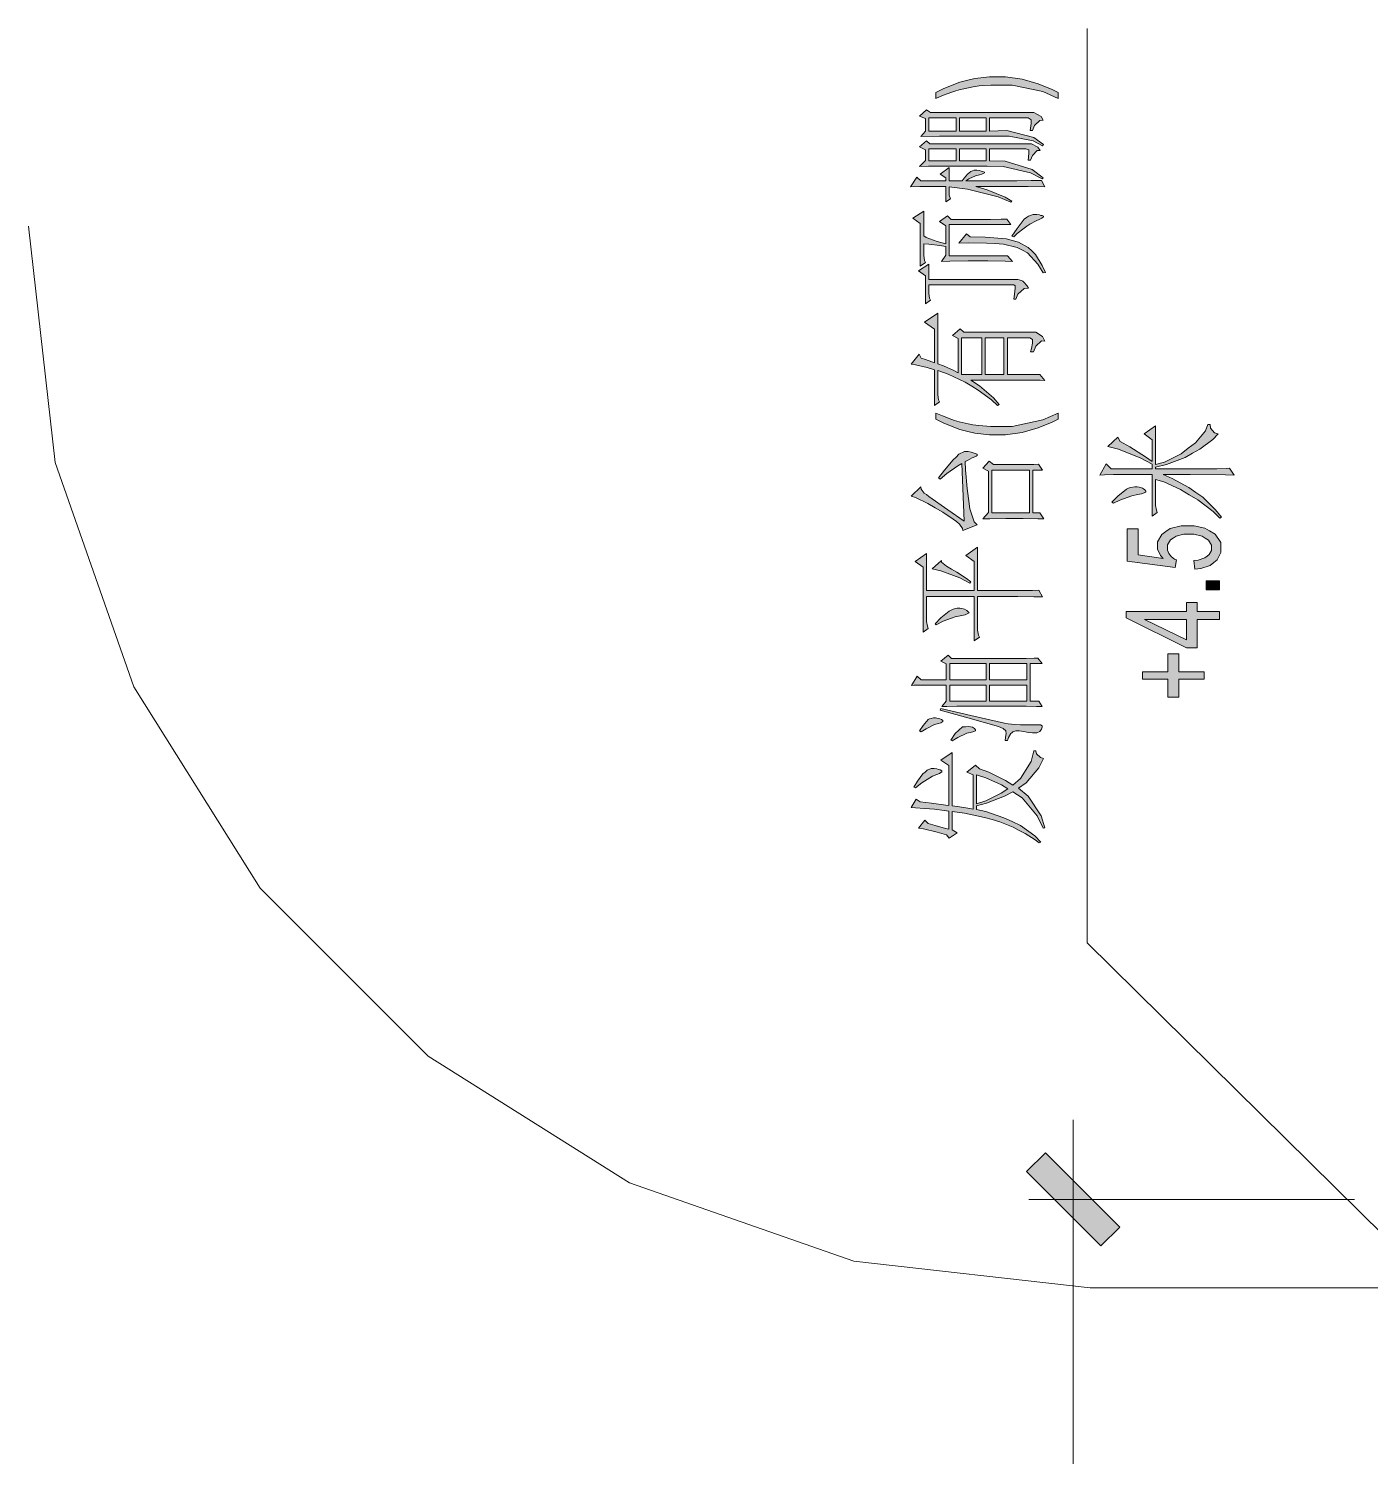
# Model space of a CAD drawing. Header units: millimetres. Extents: x 568 to 57335, y 85 to 28579.
# Drawn here: x 56492.3 to 56568.1, y 28342.6 to 28423.3 of the extents above; entities that cross this region are included whole.
import ezdxf

# ---------------------------------------------------------------- set-up
doc = ezdxf.new("R2010")
doc.units = ezdxf.units.MM

msp = doc.modelspace()

# ---------------------------------------------------------------- hatches: boundary and pattern name
h = msp.add_hatch(color=0)
h.dxf.hatch_style = 2
h.paths.add_polyline_path([(56550.466, 28419.687), (56550.466, 28419.361), (56549.6, 28419.741), (56547.867, 28420.113), (56547.001, 28420.113), (56546.667, 28420.113), (56545.998, 28420.06), (56545.664, 28420.006), (56545.391, 28419.961), (56544.874, 28419.847), (56544.623, 28419.771), (56544.464, 28419.718), (56543.924, 28419.513), (56543.544, 28419.361), (56543.544, 28419.687), (56544, 28419.923), (56544.904, 28420.272), (56545.36, 28420.386), (56545.755, 28420.485), (56546.576, 28420.584), (56547.001, 28420.584), (56547.488, 28420.584), (56548.43, 28420.447), (56548.878, 28420.318), (56549.334, 28420.189), (56550.124, 28419.87)])
h = msp.add_hatch(color=0)
h.paths.add_polyline_path([(56549.585, 28416.686), (56549.053, 28416.952), (56547.7, 28417.226), (56546.88, 28417.226), (56544.145, 28417.226), (56543.765, 28417.226), (56542.701, 28417.203), (56542.959, 28417.514), (56542.959, 28418.213), (56542.633, 28418.35), (56543.02, 28418.707), (56543.248, 28418.555), (56548.779, 28418.555), (56549.083, 28418.555), (56549.501, 28418.335), (56549.615, 28418.122), (56549.425, 28418.115), (56549.121, 28417.818), (56549.007, 28417.537), (56548.878, 28417.537), (56548.908, 28417.682), (56548.939, 28417.94), (56548.939, 28418.046), (56548.939, 28418.153), (56548.764, 28418.259), (56548.589, 28418.259), (56546.591, 28418.259), (56546.591, 28417.514), (56547.571, 28417.537), (56549.098, 28417.157), (56549.645, 28416.747)])
h.paths.add_polyline_path([(56543.149, 28417.514), (56544.692, 28417.514), (56544.692, 28418.259), (56543.149, 28418.259)])
h.paths.add_polyline_path([(56544.889, 28417.514), (56546.401, 28417.514), (56546.401, 28418.259), (56544.889, 28418.259)])
h = msp.add_hatch(color=0)
h.paths.add_polyline_path([(56549.554, 28414.817), (56548.893, 28415.152), (56547.351, 28415.509), (56546.462, 28415.532), (56544.601, 28415.532), (56544.114, 28415.532), (56543.134, 28415.524), (56542.633, 28415.509), (56542.959, 28415.851), (56542.959, 28416.458), (56542.633, 28416.618), (56543.02, 28416.952), (56543.218, 28416.793), (56548.718, 28416.793), (56548.954, 28416.793), (56549.326, 28416.603), (56549.455, 28416.413), (56549.281, 28416.413), (56549.007, 28416.139), (56548.908, 28415.873), (56548.779, 28415.873), (56548.794, 28416.041), (56548.81, 28416.291), (56548.81, 28416.367), (56548.81, 28416.443), (56548.635, 28416.512), (56548.46, 28416.504), (56546.591, 28416.504), (56546.591, 28415.828), (56547.48, 28415.805), (56548.992, 28415.334), (56549.615, 28414.878)])
h.paths.add_polyline_path([(56543.149, 28415.828), (56544.692, 28415.828), (56544.692, 28416.504), (56543.149, 28416.504)])
h.paths.add_polyline_path([(56544.889, 28415.828), (56546.401, 28415.828), (56546.401, 28416.504), (56544.889, 28416.504)])
h = msp.add_hatch(color=0)
h.dxf.hatch_style = 2
h.paths.add_polyline_path([(56547.913, 28414.703), (56548.133, 28414.703), (56548.939, 28414.711), (56549.516, 28414.726), (56549.714, 28414.362), (56548.764, 28414.377), (56546.819, 28414.384), (56545.816, 28414.384), (56546.462, 28414.194), (56547.48, 28413.777), (56547.845, 28413.556), (56547.784, 28413.488), (56547.077, 28413.792), (56545.338, 28414.232), (56544.304, 28414.362), (56544.304, 28413.89), (56544.373, 28413.685), (56544.114, 28413.511), (56544.114, 28414.384), (56543.651, 28414.384), (56542.656, 28414.377), (56542.124, 28414.362), (56542.473, 28414.901), (56542.701, 28414.703), (56544.114, 28414.703), (56544.114, 28414.863), (56543.795, 28415.083), (56544.304, 28415.448), (56544.304, 28414.703), (56545.049, 28414.703), (56545.148, 28414.848), (56545.338, 28415.076), (56545.436, 28415.152), (56545.527, 28415.228), (56545.725, 28415.311), (56545.816, 28415.311), (56545.869, 28415.311), (56546.014, 28415.281), (56546.112, 28415.25), (56546.204, 28415.228), (56546.302, 28415.182), (56546.302, 28415.144), (56546.158, 28415.076), (56546.014, 28415.038), (56545.801, 28414.985), (56545.421, 28414.817), (56545.239, 28414.703)])
h = msp.add_hatch(color=0)
h.dxf.hatch_style = 2
h.paths.add_polyline_path([(56547.883, 28410.152), (56547.465, 28410.168), (56546.492, 28410.175), (56545.938, 28410.175), (56545.383, 28410.175), (56544.342, 28410.168), (56543.864, 28410.152), (56544.122, 28410.494), (56544.122, 28410.988), (56543.78, 28411.041), (56543.157, 28411.125), (56542.868, 28411.14), (56542.868, 28410.624), (56542.868, 28410.479), (56542.914, 28410.206), (56542.959, 28410.084), (56542.671, 28409.887), (56542.671, 28412.295), (56542.253, 28412.584), (56542.868, 28412.994), (56542.868, 28411.596), (56542.997, 28411.505), (56543.62, 28411.277), (56544.122, 28411.14), (56544.122, 28412.158), (56543.765, 28412.401), (56544.213, 28412.72), (56544.411, 28412.515), (56546.371, 28412.515), (56546.644, 28412.515), (56547.237, 28412.531), (56547.564, 28412.538), (56547.784, 28412.227), (56544.312, 28412.227), (56544.312, 28410.472), (56547.594, 28410.472)])
h = msp.add_hatch(color=0)
h.dxf.hatch_style = 2
h.paths.add_polyline_path([(56547.852, 28411.573), (56548.141, 28412.014), (56548.551, 28412.531), (56548.673, 28412.622), (56548.787, 28412.705), (56549.053, 28412.789), (56549.197, 28412.789), (56549.265, 28412.789), (56549.41, 28412.774), (56549.486, 28412.751), (56549.569, 28412.736), (56549.645, 28412.705), (56549.645, 28412.667), (56549.539, 28412.584), (56549.425, 28412.538), (56549.227, 28412.447), (56548.87, 28412.249), (56548.703, 28412.135), (56548.536, 28412.021), (56548.156, 28411.718), (56547.951, 28411.528)])
h = msp.add_hatch(color=0)
h.dxf.hatch_style = 2
h.paths.add_polyline_path([(56545.277, 28411.71), (56545.497, 28411.528), (56546.348, 28411.512), (56547.541, 28411.414), (56547.875, 28411.323), (56548.217, 28411.231), (56548.764, 28410.943), (56548.969, 28410.738), (56549.182, 28410.532), (56549.569, 28409.925), (56549.744, 28409.522), (56549.615, 28409.499), (56549.326, 28409.985), (56548.741, 28410.624), (56548.445, 28410.783), (56548.141, 28410.943), (56547.374, 28411.125), (56546.895, 28411.155), (56546.424, 28411.186), (56545.398, 28411.201), (56544.851, 28411.186)])
h = msp.add_hatch(color=0)
h.dxf.hatch_style = 2
h.paths.add_polyline_path([(56548.08, 28408.018), (56547.951, 28408.018), (56547.997, 28408.299), (56548.042, 28408.641), (56548.042, 28408.701), (56548.042, 28408.762), (56547.951, 28408.823), (56547.852, 28408.823), (56543.157, 28408.823), (56543.157, 28408.489), (56543.157, 28408.337), (56543.203, 28408.071), (56543.256, 28407.949), (56542.967, 28407.744), (56542.967, 28409.34), (56542.58, 28409.613), (56543.157, 28409.993), (56543.157, 28409.119), (56548.042, 28409.119), (56548.194, 28409.119), (56548.399, 28409.074), (56548.468, 28409.028), (56548.528, 28408.982), (56548.688, 28408.793), (56548.787, 28408.641), (56548.544, 28408.625), (56548.194, 28408.306)])
h = msp.add_hatch(color=0)
h.paths.add_polyline_path([(56548.908, 28405.039), (56548.954, 28405.229), (56549.007, 28405.526), (56549.007, 28405.624), (56549.007, 28405.731), (56548.863, 28405.83), (56548.718, 28405.83), (56547.594, 28405.83), (56547.594, 28403.755), (56549.425, 28403.755), (56549.714, 28403.421), (56549.44, 28403.429), (56547.351, 28403.444), (56545.527, 28403.444), (56546.014, 28403.125), (56546.819, 28402.441), (56547.138, 28402.069), (56547.039, 28402), (56546.69, 28402.319), (56545.953, 28402.866), (56545.581, 28403.094), (56545.201, 28403.322), (56544.243, 28403.771), (56543.666, 28403.983), (56543.666, 28402.745), (56543.666, 28402.601), (56543.712, 28402.327), (56543.757, 28402.206), (56543.469, 28402), (56543.469, 28404.029), (56543.066, 28404.15), (56542.412, 28404.31), (56542.154, 28404.34), (56542.602, 28404.903), (56542.732, 28404.682), (56542.959, 28404.599), (56543.324, 28404.47), (56543.469, 28404.409), (56543.469, 28406.323), (56542.921, 28406.711), (56543.666, 28407.227), (56543.666, 28404.363), (56543.985, 28404.242), (56544.563, 28403.983), (56544.821, 28403.847), (56544.821, 28405.784), (56544.502, 28405.966), (56544.92, 28406.346), (56545.14, 28406.149), (56548.939, 28406.149), (56549.197, 28406.149), (56549.585, 28405.898), (56549.714, 28405.647), (56549.516, 28405.662), (56549.197, 28405.358), (56549.068, 28405.039)])
h.paths.add_polyline_path([(56545.011, 28403.755), (56546.143, 28403.755), (56546.143, 28405.83), (56545.011, 28405.83)])
h.paths.add_polyline_path([(56546.333, 28403.755), (56547.396, 28403.755), (56547.396, 28405.83), (56546.333, 28405.83)])
h = msp.add_hatch(color=0)
h.dxf.hatch_style = 2
h.paths.add_polyline_path([(56550.466, 28401.241), (56550.124, 28401.058), (56549.334, 28400.739), (56548.878, 28400.61), (56548.43, 28400.481), (56547.488, 28400.352), (56547.001, 28400.352), (56546.576, 28400.352), (56545.755, 28400.45), (56545.36, 28400.542), (56544.904, 28400.656), (56544, 28401.005), (56543.544, 28401.241), (56543.544, 28401.567), (56543.924, 28401.415), (56544.456, 28401.218), (56544.616, 28401.165), (56544.866, 28401.089), (56545.383, 28400.967), (56545.649, 28400.922), (56545.991, 28400.868), (56546.667, 28400.815), (56547.001, 28400.815), (56547.867, 28400.815), (56549.6, 28401.195), (56550.466, 28401.567)])
h = msp.add_hatch(color=0)
h.dxf.hatch_style = 2
h.paths.add_polyline_path([(56555.776, 28398.103), (56553.847, 28398.103), (56553.588, 28398.103), (56553.079, 28398.088), (56552.821, 28398.08), (56553.171, 28398.711), (56553.459, 28398.437), (56555.776, 28398.437), (56555.776, 28398.688), (56555.131, 28399.037), (56553.877, 28399.546), (56553.269, 28399.698), (56553.847, 28400.223), (56553.976, 28399.972), (56554.508, 28399.668), (56555.404, 28399.106), (56555.776, 28398.847), (56555.776, 28400.063), (56555.328, 28400.397), (56555.974, 28400.853), (56555.974, 28398.665), (56556.483, 28398.809), (56557.41, 28399.273), (56557.82, 28399.592), (56558.23, 28399.903), (56558.785, 28400.58), (56558.929, 28400.937), (56559.059, 28400.937), (56559.074, 28400.724), (56559.302, 28400.458), (56559.507, 28400.397), (56559.203, 28400.093), (56558.481, 28399.546), (56558.063, 28399.311), (56557.645, 28399.068), (56556.597, 28398.68), (56555.974, 28398.528), (56555.974, 28398.437), (56559.089, 28398.437), (56559.431, 28398.437), (56559.963, 28398.452), (56560.153, 28398.46), (56560.411, 28398.08), (56559.925, 28398.088), (56557.919, 28398.103), (56556.392, 28398.103), (56556.916, 28397.875), (56557.843, 28397.373), (56558.238, 28397.1), (56558.633, 28396.826), (56559.363, 28396.12), (56559.704, 28395.694), (56559.606, 28395.649), (56559.218, 28396.021), (56558.352, 28396.682), (56557.866, 28396.963), (56557.387, 28397.252), (56556.437, 28397.685), (56555.974, 28397.829), (56555.974, 28396.507), (56555.974, 28396.355), (56556.02, 28396.09), (56556.065, 28395.96), (56555.776, 28395.763)])
h = msp.add_hatch(color=0)
h.dxf.hatch_style = 2
h.paths.add_polyline_path([(56545.148, 28395.467), (56545.018, 28398.726), (56544.79, 28398.604), (56544.183, 28398.164), (56543.795, 28397.852), (56543.696, 28397.921), (56544.038, 28398.346), (56544.532, 28398.931), (56544.692, 28399.091), (56544.859, 28399.25), (56545.178, 28399.402), (56545.338, 28399.402), (56545.383, 28399.402), (56545.55, 28399.372), (56545.657, 28399.341), (56545.771, 28399.303), (56545.885, 28399.25), (56545.885, 28399.227), (56545.885, 28399.189), (56545.824, 28399.136), (56545.755, 28399.113), (56545.611, 28399.045), (56545.338, 28398.908), (56545.208, 28398.84), (56545.224, 28398.369), (56545.322, 28397.32), (56545.406, 28396.75), (56545.482, 28396.173), (56545.725, 28395.429), (56545.885, 28395.261), (56545.079, 28394.95), (56545.064, 28395.049), (56544.882, 28395.299), (56544.715, 28395.444), (56544.54, 28395.588), (56543.947, 28395.983), (56543.522, 28396.234), (56543.096, 28396.477), (56542.412, 28396.804), (56542.154, 28396.88), (56542.701, 28397.404), (56542.732, 28397.275), (56542.891, 28397.062), (56543.02, 28396.971), (56543.165, 28396.872), (56544.228, 28396.12)])
h = msp.add_hatch(color=0)
h.paths.add_polyline_path([(56549.653, 28395.603), (56549.311, 28395.611), (56548.483, 28395.618), (56547.989, 28395.618), (56547.503, 28395.618), (56546.606, 28395.611), (56546.204, 28395.603), (56546.53, 28395.96), (56546.53, 28398.3), (56546.204, 28398.46), (56546.561, 28398.863), (56546.819, 28398.665), (56548.46, 28398.665), (56548.635, 28398.665), (56549.083, 28398.673), (56549.357, 28398.688), (56549.585, 28398.346), (56549.037, 28398.346), (56549.037, 28395.938), (56549.425, 28395.938)])
h.paths.add_polyline_path([(56546.72, 28395.938), (56548.848, 28395.938), (56548.848, 28398.346), (56546.72, 28398.346)])
h = msp.add_hatch(color=0)
h.dxf.hatch_style = 2
h.paths.add_polyline_path([(56553.497, 28396.545), (56553.847, 28396.887), (56554.325, 28397.275), (56554.447, 28397.328), (56554.561, 28397.373), (56554.804, 28397.419), (56554.926, 28397.404), (56555.047, 28397.396), (56555.229, 28397.335), (56555.298, 28397.29), (56555.359, 28397.244), (56555.427, 28397.176), (56555.427, 28397.153), (56555.427, 28397.115), (56555.184, 28397.024), (56554.941, 28396.978), (56554.622, 28396.91), (56553.945, 28396.659), (56553.588, 28396.485)])
h = msp.add_hatch(color=0)
h.dxf.hatch_style = 2
h.paths.add_polyline_path([(56558.192, 28392.769), (56558.132, 28393.248), (56558.382, 28393.271), (56558.755, 28393.392), (56558.884, 28393.491), (56559.005, 28393.59), (56559.135, 28393.818), (56559.135, 28393.955), (56559.135, 28394.122), (56558.96, 28394.395), (56558.778, 28394.509), (56558.603, 28394.623), (56558.132, 28394.737), (56557.843, 28394.737), (56557.562, 28394.737), (56557.129, 28394.631), (56556.969, 28394.517), (56556.81, 28394.41), (56556.643, 28394.129), (56556.643, 28393.947), (56556.643, 28393.841), (56556.719, 28393.643), (56556.787, 28393.552), (56556.863, 28393.461), (56557.045, 28393.324), (56557.159, 28393.278), (56557.076, 28392.853), (56554.371, 28393.21), (56554.371, 28395.041), (56554.986, 28395.041), (56554.986, 28393.575), (56556.407, 28393.37), (56556.24, 28393.537), (56556.073, 28393.886), (56556.073, 28394.069), (56556.073, 28394.312), (56556.316, 28394.714), (56556.551, 28394.882), (56556.795, 28395.049), (56557.41, 28395.216), (56557.79, 28395.216), (56558.147, 28395.216), (56558.762, 28395.071), (56559.028, 28394.927), (56559.347, 28394.745), (56559.666, 28394.259), (56559.666, 28393.955), (56559.666, 28393.704), (56559.461, 28393.294), (56559.264, 28393.134), (56559.059, 28392.975), (56558.527, 28392.792)])
h = msp.add_hatch(color=0)
h.dxf.hatch_style = 2
h.paths.add_polyline_path([(56547.943, 28391.546), (56548.301, 28391.546), (56549.007, 28391.561), (56549.364, 28391.569), (56549.585, 28391.189), (56549.091, 28391.197), (56548.187, 28391.212), (56547.784, 28391.212), (56545.915, 28391.212), (56545.915, 28389.449), (56545.915, 28389.305), (56545.968, 28389.039), (56546.014, 28388.91), (56545.725, 28388.712), (56545.725, 28391.212), (56543.028, 28391.212), (56543.028, 28389.951), (56543.028, 28389.799), (56543.073, 28389.533), (56543.119, 28389.404), (56542.83, 28389.206), (56542.83, 28392.876), (56542.382, 28393.187), (56543.028, 28393.643), (56543.028, 28391.546), (56545.725, 28391.546), (56545.725, 28393.187), (56545.239, 28393.529), (56545.915, 28394), (56545.915, 28391.546)])
h = msp.add_hatch(color=0)
h.dxf.hatch_style = 2
h.paths.add_polyline_path([(56543.347, 28392.785), (56543.864, 28393.256), (56543.864, 28393.164), (56544.152, 28392.921), (56544.441, 28392.762), (56544.73, 28392.595), (56545.277, 28392.23), (56545.535, 28392.04), (56545.467, 28391.972), (56544.904, 28392.268), (56543.841, 28392.671)])
h = msp.add_hatch(color=0)
h.dxf.hatch_style = 2
h.paths.add_polyline_path([(56559.575, 28391.592), (56558.838, 28391.592), (56558.838, 28392.108), (56559.575, 28392.108)])
h = msp.add_hatch(color=0)
h.paths.add_polyline_path([(56559.575, 28389.92), (56558.314, 28389.92), (56558.314, 28388.317), (56557.721, 28388.317), (56554.303, 28390.004), (56554.303, 28390.376), (56557.721, 28390.376), (56557.721, 28390.878), (56558.314, 28390.878), (56558.314, 28390.376), (56559.575, 28390.376)])
h.paths.add_polyline_path([(56557.721, 28389.92), (56555.343, 28389.92), (56557.721, 28388.766)])
h = msp.add_hatch(color=0)
h.dxf.hatch_style = 2
h.paths.add_polyline_path([(56543.507, 28389.677), (56543.841, 28390.004), (56544.304, 28390.384), (56544.426, 28390.445), (56544.54, 28390.498), (56544.76, 28390.559), (56544.859, 28390.559), (56544.904, 28390.559), (56545.026, 28390.536), (56545.094, 28390.521), (56545.17, 28390.505), (56545.307, 28390.429), (56545.368, 28390.361), (56545.436, 28390.3), (56545.208, 28390.186), (56544.92, 28390.125), (56544.646, 28390.072), (56543.97, 28389.814), (56543.575, 28389.609)])
h = msp.add_hatch(color=0)
h.paths.add_polyline_path([(56549.554, 28384.997), (56549.235, 28385.005), (56548.65, 28385.02), (56548.392, 28385.02), (56545.018, 28385.02), (56544.745, 28385.02), (56544.175, 28385.005), (56543.886, 28384.997), (56544.145, 28385.309), (56544.145, 28386.213), (56543.309, 28386.213), (56542.329, 28386.198), (56542.185, 28386.19), (56542.504, 28386.707), (56542.732, 28386.501), (56544.145, 28386.501), (56544.145, 28387.406), (56543.826, 28387.557), (56544.243, 28387.899), (56544.433, 28387.717), (56548.43, 28387.717), (56548.65, 28387.717), (56549.106, 28387.732), (56549.326, 28387.74), (56549.554, 28387.428), (56548.878, 28387.428), (56548.878, 28385.309), (56549.364, 28385.309)])
h.paths.add_polyline_path([(56546.591, 28386.501), (56548.688, 28386.501), (56548.688, 28387.428), (56546.591, 28387.428)])
h.paths.add_polyline_path([(56544.342, 28386.501), (56546.401, 28386.501), (56546.401, 28387.428), (56544.342, 28387.428)])
h.paths.add_polyline_path([(56546.591, 28385.309), (56548.688, 28385.309), (56548.688, 28386.213), (56546.591, 28386.213)])
h.paths.add_polyline_path([(56544.342, 28385.309), (56546.401, 28385.309), (56546.401, 28386.213), (56544.342, 28386.213)])
h = msp.add_hatch(color=0)
h.dxf.hatch_style = 2
h.paths.add_polyline_path([(56558.724, 28386.539), (56557.281, 28386.539), (56557.281, 28385.529), (56556.673, 28385.529), (56556.673, 28386.539), (56555.237, 28386.539), (56555.237, 28386.965), (56556.673, 28386.965), (56556.673, 28387.968), (56557.281, 28387.968), (56557.281, 28386.965), (56558.724, 28386.965)])
h = msp.add_hatch(color=0)
h.dxf.hatch_style = 2
h.paths.add_polyline_path([(56543.826, 28384.883), (56545.535, 28384.488), (56547.442, 28384.063), (56547.64, 28384.025), (56547.837, 28383.994), (56548.331, 28383.956), (56548.62, 28383.956), (56548.908, 28383.956), (56549.288, 28383.956), (56549.379, 28383.956), (56549.463, 28383.956), (56549.554, 28383.911), (56549.554, 28383.865), (56549.554, 28383.835), (56549.516, 28383.728), (56549.471, 28383.652), (56549.433, 28383.584), (56549.265, 28383.508), (56549.136, 28383.508), (56549.022, 28383.508), (56548.794, 28383.531), (56548.688, 28383.554), (56548.521, 28383.584), (56548.27, 28383.622), (56548.171, 28383.622), (56548.073, 28383.622), (56547.913, 28383.569), (56547.852, 28383.516), (56547.784, 28383.47), (56547.655, 28383.25), (56547.594, 28383.083), (56547.465, 28383.083), (56547.495, 28383.257), (56547.518, 28383.5), (56547.51, 28383.561), (56547.503, 28383.63), (56547.358, 28383.751), (56547.222, 28383.812), (56547.085, 28383.873), (56545.368, 28384.367), (56543.795, 28384.792)])
h = msp.add_hatch(color=0)
h.dxf.hatch_style = 2
h.paths.add_polyline_path([(56542.633, 28383.622), (56542.83, 28383.926), (56543.111, 28384.26), (56543.195, 28384.298), (56543.286, 28384.329), (56543.423, 28384.367), (56543.469, 28384.367), (56543.537, 28384.367), (56543.689, 28384.329), (56543.772, 28384.298), (56543.864, 28384.26), (56543.955, 28384.207), (56543.955, 28384.184), (56543.955, 28384.146), (56543.826, 28384.085), (56543.696, 28384.047), (56543.484, 28383.979), (56543.005, 28383.744), (56542.732, 28383.576)])
h = msp.add_hatch(color=0)
h.dxf.hatch_style = 2
h.paths.add_polyline_path([(56544.403, 28383.105), (56544.646, 28383.47), (56545.056, 28383.85), (56545.224, 28383.858), (56545.391, 28383.865), (56545.619, 28383.827), (56545.679, 28383.789), (56545.733, 28383.751), (56545.786, 28383.69), (56545.786, 28383.668), (56545.786, 28383.63), (56545.641, 28383.561), (56545.497, 28383.531), (56545.307, 28383.485), (56544.79, 28383.25), (56544.471, 28383.06)])
h = msp.add_hatch(color=0)
h.paths.add_polyline_path([(56544.281, 28379.094), (56544.023, 28379.124), (56543.484, 28379.193), (56543.203, 28379.215), (56542.921, 28379.246), (56542.397, 28379.284), (56542.154, 28379.299), (56542.443, 28379.77), (56542.671, 28379.611), (56543.309, 28379.535), (56544.114, 28379.428), (56544.281, 28379.413), (56544.281, 28381.662), (56543.826, 28381.973), (56544.471, 28382.406), (56544.471, 28379.39), (56544.775, 28379.352), (56545.368, 28379.261), (56545.664, 28379.208), (56545.664, 28381.145), (56545.307, 28381.297), (56545.786, 28381.685), (56546.014, 28381.479), (56546.546, 28381.282), (56547.495, 28380.819), (56547.913, 28380.56), (56548.346, 28380.932), (56548.939, 28381.897), (56549.098, 28382.498), (56549.197, 28382.498), (56549.25, 28382.323), (56549.471, 28382.11), (56549.645, 28382.064), (56549.372, 28381.54), (56548.665, 28380.689), (56548.232, 28380.378), (56548.764, 28379.937), (56549.501, 28378.82), (56549.714, 28378.152), (56549.615, 28378.129), (56549.281, 28378.82), (56548.43, 28379.846), (56547.913, 28380.173), (56547.442, 28379.93), (56546.416, 28379.535), (56545.854, 28379.39), (56545.854, 28379.185), (56546.386, 28379.063), (56547.389, 28378.714), (56547.867, 28378.494), (56548.339, 28378.281), (56549.151, 28377.696), (56549.486, 28377.339), (56549.395, 28377.293), (56549.167, 28377.476), (56548.604, 28377.825), (56548.27, 28378), (56547.928, 28378.175), (56547.169, 28378.478), (56546.735, 28378.608), (56546.31, 28378.737), (56545.178, 28378.972), (56544.471, 28379.071), (56544.471, 28378.038), (56544.76, 28377.855), (56544.312, 28377.559), (56544.152, 28377.742), (56543.636, 28377.901), (56542.846, 28378.091), (56542.572, 28378.129), (56542.929, 28378.577), (56543.119, 28378.395), (56543.522, 28378.281), (56544.099, 28378.114), (56544.281, 28378.061)])
h.paths.add_polyline_path([(56545.854, 28379.497), (56546.371, 28379.679), (56547.252, 28380.104), (56547.624, 28380.355), (56547.267, 28380.568), (56546.386, 28380.963), (56545.854, 28381.145)])
h = msp.add_hatch(color=0)
h.dxf.hatch_style = 2
h.paths.add_polyline_path([(56542.314, 28380.446), (56542.511, 28380.773), (56542.823, 28381.198), (56542.944, 28381.297), (56543.066, 28381.404), (56543.294, 28381.502), (56543.408, 28381.502), (56543.461, 28381.502), (56543.605, 28381.472), (56543.696, 28381.449), (56543.795, 28381.419), (56543.894, 28381.366), (56543.894, 28381.343), (56543.894, 28381.312), (56543.75, 28381.221), (56543.605, 28381.168), (56543.362, 28381.062), (56542.762, 28380.682), (56542.412, 28380.401)])
h = msp.add_hatch(color=0)
h.dxf.hatch_style = 2
h.paths.add_polyline_path([(56553.945, 28355.587), (56552.882, 28354.524), (56548.68, 28358.725), (56549.744, 28359.781)])

# ---------------------------------------------------------------- linework, layer by layer
at = {"color": 0, "lineweight": 0}
for points in [[(56552.099, 28371.648), (56552.099, 28423.304)], [(56492.276, 28412.143), (56493.781, 28398.794), (56498.218, 28386.114), (56505.367, 28374.74), (56514.864, 28365.244), (56526.237, 28358.094), (56538.918, 28353.657), (56552.266, 28352.153)], [(56552.099, 28371.648), (56581.494, 28342.656)], [(56551.309, 28352.655), (56551.309, 28361.65)], [(56567.211, 28357.152), (56548.81, 28357.152)], [(56551.309, 28257.207), (56551.309, 28357.122)], [(56552.266, 28352.153), (56660.888, 28352.153)]]:
    msp.add_lwpolyline(points, dxfattribs=at)
for points in [[(56550.466, 28419.687), (56550.466, 28419.361), (56549.6, 28419.741), (56547.867, 28420.113), (56547.001, 28420.113), (56546.667, 28420.113), (56545.998, 28420.06), (56545.664, 28420.006), (56545.391, 28419.961), (56544.874, 28419.847), (56544.623, 28419.771), (56544.464, 28419.718), (56543.924, 28419.513), (56543.544, 28419.361), (56543.544, 28419.687), (56544, 28419.923), (56544.904, 28420.272), (56545.36, 28420.386), (56545.755, 28420.485), (56546.576, 28420.584), (56547.001, 28420.584), (56547.488, 28420.584), (56548.43, 28420.447), (56548.878, 28420.318), (56549.334, 28420.189), (56550.124, 28419.87)], [(56549.585, 28416.686), (56549.053, 28416.952), (56547.7, 28417.226), (56546.88, 28417.226), (56544.145, 28417.226), (56543.765, 28417.226), (56542.701, 28417.203), (56542.959, 28417.514), (56542.959, 28418.213), (56542.633, 28418.35), (56543.02, 28418.707), (56543.248, 28418.555), (56548.779, 28418.555), (56549.083, 28418.555), (56549.501, 28418.335), (56549.615, 28418.122), (56549.425, 28418.115), (56549.121, 28417.818), (56549.007, 28417.537), (56548.878, 28417.537), (56548.908, 28417.682), (56548.939, 28417.94), (56548.939, 28418.046), (56548.939, 28418.153), (56548.764, 28418.259), (56548.589, 28418.259), (56546.591, 28418.259), (56546.591, 28417.514), (56547.571, 28417.537), (56549.098, 28417.157), (56549.645, 28416.747)], [(56543.149, 28417.514), (56544.692, 28417.514), (56544.692, 28418.259), (56543.149, 28418.259)], [(56544.889, 28417.514), (56546.401, 28417.514), (56546.401, 28418.259), (56544.889, 28418.259)], [(56549.554, 28414.817), (56548.893, 28415.152), (56547.351, 28415.509), (56546.462, 28415.532), (56544.601, 28415.532), (56544.114, 28415.532), (56543.134, 28415.524), (56542.633, 28415.509), (56542.959, 28415.851), (56542.959, 28416.458), (56542.633, 28416.618), (56543.02, 28416.952), (56543.218, 28416.793), (56548.718, 28416.793), (56548.954, 28416.793), (56549.326, 28416.603), (56549.455, 28416.413), (56549.281, 28416.413), (56549.007, 28416.139), (56548.908, 28415.873), (56548.779, 28415.873), (56548.794, 28416.041), (56548.81, 28416.291), (56548.81, 28416.367), (56548.81, 28416.443), (56548.635, 28416.512), (56548.46, 28416.504), (56546.591, 28416.504), (56546.591, 28415.828), (56547.48, 28415.805), (56548.992, 28415.334), (56549.615, 28414.878)], [(56543.149, 28415.828), (56544.692, 28415.828), (56544.692, 28416.504), (56543.149, 28416.504)], [(56544.889, 28415.828), (56546.401, 28415.828), (56546.401, 28416.504), (56544.889, 28416.504)], [(56547.913, 28414.703), (56548.133, 28414.703), (56548.939, 28414.711), (56549.516, 28414.726), (56549.714, 28414.362), (56548.764, 28414.377), (56546.819, 28414.384), (56545.816, 28414.384), (56546.462, 28414.194), (56547.48, 28413.777), (56547.845, 28413.556), (56547.784, 28413.488), (56547.077, 28413.792), (56545.338, 28414.232), (56544.304, 28414.362), (56544.304, 28413.89), (56544.373, 28413.685), (56544.114, 28413.511), (56544.114, 28414.384), (56543.651, 28414.384), (56542.656, 28414.377), (56542.124, 28414.362), (56542.473, 28414.901), (56542.701, 28414.703), (56544.114, 28414.703), (56544.114, 28414.863), (56543.795, 28415.083), (56544.304, 28415.448), (56544.304, 28414.703), (56545.049, 28414.703), (56545.148, 28414.848), (56545.338, 28415.076), (56545.436, 28415.152), (56545.527, 28415.228), (56545.725, 28415.311), (56545.816, 28415.311), (56545.869, 28415.311), (56546.014, 28415.281), (56546.112, 28415.25), (56546.204, 28415.228), (56546.302, 28415.182), (56546.302, 28415.144), (56546.158, 28415.076), (56546.014, 28415.038), (56545.801, 28414.985), (56545.421, 28414.817), (56545.239, 28414.703)], [(56547.883, 28410.152), (56547.465, 28410.168), (56546.492, 28410.175), (56545.938, 28410.175), (56545.383, 28410.175), (56544.342, 28410.168), (56543.864, 28410.152), (56544.122, 28410.494), (56544.122, 28410.988), (56543.78, 28411.041), (56543.157, 28411.125), (56542.868, 28411.14), (56542.868, 28410.624), (56542.868, 28410.479), (56542.914, 28410.206), (56542.959, 28410.084), (56542.671, 28409.887), (56542.671, 28412.295), (56542.253, 28412.584), (56542.868, 28412.994), (56542.868, 28411.596), (56542.997, 28411.505), (56543.62, 28411.277), (56544.122, 28411.14), (56544.122, 28412.158), (56543.765, 28412.401), (56544.213, 28412.72), (56544.411, 28412.515), (56546.371, 28412.515), (56546.644, 28412.515), (56547.237, 28412.531), (56547.564, 28412.538), (56547.784, 28412.227), (56544.312, 28412.227), (56544.312, 28410.472), (56547.594, 28410.472)], [(56547.852, 28411.573), (56548.141, 28412.014), (56548.551, 28412.531), (56548.673, 28412.622), (56548.787, 28412.705), (56549.053, 28412.789), (56549.197, 28412.789), (56549.265, 28412.789), (56549.41, 28412.774), (56549.486, 28412.751), (56549.569, 28412.736), (56549.645, 28412.705), (56549.645, 28412.667), (56549.539, 28412.584), (56549.425, 28412.538), (56549.227, 28412.447), (56548.87, 28412.249), (56548.703, 28412.135), (56548.536, 28412.021), (56548.156, 28411.718), (56547.951, 28411.528)], [(56545.277, 28411.71), (56545.497, 28411.528), (56546.348, 28411.512), (56547.541, 28411.414), (56547.875, 28411.323), (56548.217, 28411.231), (56548.764, 28410.943), (56548.969, 28410.738), (56549.182, 28410.532), (56549.569, 28409.925), (56549.744, 28409.522), (56549.615, 28409.499), (56549.326, 28409.985), (56548.741, 28410.624), (56548.445, 28410.783), (56548.141, 28410.943), (56547.374, 28411.125), (56546.895, 28411.155), (56546.424, 28411.186), (56545.398, 28411.201), (56544.851, 28411.186)], [(56548.08, 28408.018), (56547.951, 28408.018), (56547.997, 28408.299), (56548.042, 28408.641), (56548.042, 28408.701), (56548.042, 28408.762), (56547.951, 28408.823), (56547.852, 28408.823), (56543.157, 28408.823), (56543.157, 28408.489), (56543.157, 28408.337), (56543.203, 28408.071), (56543.256, 28407.949), (56542.967, 28407.744), (56542.967, 28409.34), (56542.58, 28409.613), (56543.157, 28409.993), (56543.157, 28409.119), (56548.042, 28409.119), (56548.194, 28409.119), (56548.399, 28409.074), (56548.468, 28409.028), (56548.528, 28408.982), (56548.688, 28408.793), (56548.787, 28408.641), (56548.544, 28408.625), (56548.194, 28408.306)], [(56548.908, 28405.039), (56548.954, 28405.229), (56549.007, 28405.526), (56549.007, 28405.624), (56549.007, 28405.731), (56548.863, 28405.83), (56548.718, 28405.83), (56547.594, 28405.83), (56547.594, 28403.755), (56549.425, 28403.755), (56549.714, 28403.421), (56549.44, 28403.429), (56547.351, 28403.444), (56545.527, 28403.444), (56546.014, 28403.125), (56546.819, 28402.441), (56547.138, 28402.069), (56547.039, 28402), (56546.69, 28402.319), (56545.953, 28402.866), (56545.581, 28403.094), (56545.201, 28403.322), (56544.243, 28403.771), (56543.666, 28403.983), (56543.666, 28402.745), (56543.666, 28402.601), (56543.712, 28402.327), (56543.757, 28402.206), (56543.469, 28402), (56543.469, 28404.029), (56543.066, 28404.15), (56542.412, 28404.31), (56542.154, 28404.34), (56542.602, 28404.903), (56542.732, 28404.682), (56542.959, 28404.599), (56543.324, 28404.47), (56543.469, 28404.409), (56543.469, 28406.323), (56542.921, 28406.711), (56543.666, 28407.227), (56543.666, 28404.363), (56543.985, 28404.242), (56544.563, 28403.983), (56544.821, 28403.847), (56544.821, 28405.784), (56544.502, 28405.966), (56544.92, 28406.346), (56545.14, 28406.149), (56548.939, 28406.149), (56549.197, 28406.149), (56549.585, 28405.898), (56549.714, 28405.647), (56549.516, 28405.662), (56549.197, 28405.358), (56549.068, 28405.039)], [(56545.011, 28403.755), (56546.143, 28403.755), (56546.143, 28405.83), (56545.011, 28405.83)], [(56546.333, 28403.755), (56547.396, 28403.755), (56547.396, 28405.83), (56546.333, 28405.83)], [(56550.466, 28401.241), (56550.124, 28401.058), (56549.334, 28400.739), (56548.878, 28400.61), (56548.43, 28400.481), (56547.488, 28400.352), (56547.001, 28400.352), (56546.576, 28400.352), (56545.755, 28400.45), (56545.36, 28400.542), (56544.904, 28400.656), (56544, 28401.005), (56543.544, 28401.241), (56543.544, 28401.567), (56543.924, 28401.415), (56544.456, 28401.218), (56544.616, 28401.165), (56544.866, 28401.089), (56545.383, 28400.967), (56545.649, 28400.922), (56545.991, 28400.868), (56546.667, 28400.815), (56547.001, 28400.815), (56547.867, 28400.815), (56549.6, 28401.195), (56550.466, 28401.567)], [(56555.776, 28398.103), (56553.847, 28398.103), (56553.588, 28398.103), (56553.079, 28398.088), (56552.821, 28398.08), (56553.171, 28398.711), (56553.459, 28398.437), (56555.776, 28398.437), (56555.776, 28398.688), (56555.131, 28399.037), (56553.877, 28399.546), (56553.269, 28399.698), (56553.847, 28400.223), (56553.976, 28399.972), (56554.508, 28399.668), (56555.404, 28399.106), (56555.776, 28398.847), (56555.776, 28400.063), (56555.328, 28400.397), (56555.974, 28400.853), (56555.974, 28398.665), (56556.483, 28398.809), (56557.41, 28399.273), (56557.82, 28399.592), (56558.23, 28399.903), (56558.785, 28400.58), (56558.929, 28400.937), (56559.059, 28400.937), (56559.074, 28400.724), (56559.302, 28400.458), (56559.507, 28400.397), (56559.203, 28400.093), (56558.481, 28399.546), (56558.063, 28399.311), (56557.645, 28399.068), (56556.597, 28398.68), (56555.974, 28398.528), (56555.974, 28398.437), (56559.089, 28398.437), (56559.431, 28398.437), (56559.963, 28398.452), (56560.153, 28398.46), (56560.411, 28398.08), (56559.925, 28398.088), (56557.919, 28398.103), (56556.392, 28398.103), (56556.916, 28397.875), (56557.843, 28397.373), (56558.238, 28397.1), (56558.633, 28396.826), (56559.363, 28396.12), (56559.704, 28395.694), (56559.606, 28395.649), (56559.218, 28396.021), (56558.352, 28396.682), (56557.866, 28396.963), (56557.387, 28397.252), (56556.437, 28397.685), (56555.974, 28397.829), (56555.974, 28396.507), (56555.974, 28396.355), (56556.02, 28396.09), (56556.065, 28395.96), (56555.776, 28395.763)], [(56545.148, 28395.467), (56545.018, 28398.726), (56544.79, 28398.604), (56544.183, 28398.164), (56543.795, 28397.852), (56543.696, 28397.921), (56544.038, 28398.346), (56544.532, 28398.931), (56544.692, 28399.091), (56544.859, 28399.25), (56545.178, 28399.402), (56545.338, 28399.402), (56545.383, 28399.402), (56545.55, 28399.372), (56545.657, 28399.341), (56545.771, 28399.303), (56545.885, 28399.25), (56545.885, 28399.227), (56545.885, 28399.189), (56545.824, 28399.136), (56545.755, 28399.113), (56545.611, 28399.045), (56545.338, 28398.908), (56545.208, 28398.84), (56545.224, 28398.369), (56545.322, 28397.32), (56545.406, 28396.75), (56545.482, 28396.173), (56545.725, 28395.429), (56545.885, 28395.261), (56545.079, 28394.95), (56545.064, 28395.049), (56544.882, 28395.299), (56544.715, 28395.444), (56544.54, 28395.588), (56543.947, 28395.983), (56543.522, 28396.234), (56543.096, 28396.477), (56542.412, 28396.804), (56542.154, 28396.88), (56542.701, 28397.404), (56542.732, 28397.275), (56542.891, 28397.062), (56543.02, 28396.971), (56543.165, 28396.872), (56544.228, 28396.12)], [(56549.653, 28395.603), (56549.311, 28395.611), (56548.483, 28395.618), (56547.989, 28395.618), (56547.503, 28395.618), (56546.606, 28395.611), (56546.204, 28395.603), (56546.53, 28395.96), (56546.53, 28398.3), (56546.204, 28398.46), (56546.561, 28398.863), (56546.819, 28398.665), (56548.46, 28398.665), (56548.635, 28398.665), (56549.083, 28398.673), (56549.357, 28398.688), (56549.585, 28398.346), (56549.037, 28398.346), (56549.037, 28395.938), (56549.425, 28395.938)], [(56546.72, 28395.938), (56548.848, 28395.938), (56548.848, 28398.346), (56546.72, 28398.346)], [(56553.497, 28396.545), (56553.847, 28396.887), (56554.325, 28397.275), (56554.447, 28397.328), (56554.561, 28397.373), (56554.804, 28397.419), (56554.926, 28397.404), (56555.047, 28397.396), (56555.229, 28397.335), (56555.298, 28397.29), (56555.359, 28397.244), (56555.427, 28397.176), (56555.427, 28397.153), (56555.427, 28397.115), (56555.184, 28397.024), (56554.941, 28396.978), (56554.622, 28396.91), (56553.945, 28396.659), (56553.588, 28396.485)], [(56558.192, 28392.769), (56558.132, 28393.248), (56558.382, 28393.271), (56558.755, 28393.392), (56558.884, 28393.491), (56559.005, 28393.59), (56559.135, 28393.818), (56559.135, 28393.955), (56559.135, 28394.122), (56558.96, 28394.395), (56558.778, 28394.509), (56558.603, 28394.623), (56558.132, 28394.737), (56557.843, 28394.737), (56557.562, 28394.737), (56557.129, 28394.631), (56556.969, 28394.517), (56556.81, 28394.41), (56556.643, 28394.129), (56556.643, 28393.947), (56556.643, 28393.841), (56556.719, 28393.643), (56556.787, 28393.552), (56556.863, 28393.461), (56557.045, 28393.324), (56557.159, 28393.278), (56557.076, 28392.853), (56554.371, 28393.21), (56554.371, 28395.041), (56554.986, 28395.041), (56554.986, 28393.575), (56556.407, 28393.37), (56556.24, 28393.537), (56556.073, 28393.886), (56556.073, 28394.069), (56556.073, 28394.312), (56556.316, 28394.714), (56556.551, 28394.882), (56556.795, 28395.049), (56557.41, 28395.216), (56557.79, 28395.216), (56558.147, 28395.216), (56558.762, 28395.071), (56559.028, 28394.927), (56559.347, 28394.745), (56559.666, 28394.259), (56559.666, 28393.955), (56559.666, 28393.704), (56559.461, 28393.294), (56559.264, 28393.134), (56559.059, 28392.975), (56558.527, 28392.792)], [(56547.943, 28391.546), (56548.301, 28391.546), (56549.007, 28391.561), (56549.364, 28391.569), (56549.585, 28391.189), (56549.091, 28391.197), (56548.187, 28391.212), (56547.784, 28391.212), (56545.915, 28391.212), (56545.915, 28389.449), (56545.915, 28389.305), (56545.968, 28389.039), (56546.014, 28388.91), (56545.725, 28388.712), (56545.725, 28391.212), (56543.028, 28391.212), (56543.028, 28389.951), (56543.028, 28389.799), (56543.073, 28389.533), (56543.119, 28389.404), (56542.83, 28389.206), (56542.83, 28392.876), (56542.382, 28393.187), (56543.028, 28393.643), (56543.028, 28391.546), (56545.725, 28391.546), (56545.725, 28393.187), (56545.239, 28393.529), (56545.915, 28394), (56545.915, 28391.546)], [(56543.347, 28392.785), (56543.864, 28393.256), (56543.864, 28393.164), (56544.152, 28392.921), (56544.441, 28392.762), (56544.73, 28392.595), (56545.277, 28392.23), (56545.535, 28392.04), (56545.467, 28391.972), (56544.904, 28392.268), (56543.841, 28392.671)], [(56559.575, 28391.592), (56558.838, 28391.592), (56558.838, 28392.108), (56559.575, 28392.108)], [(56559.575, 28389.92), (56558.314, 28389.92), (56558.314, 28388.317), (56557.721, 28388.317), (56554.303, 28390.004), (56554.303, 28390.376), (56557.721, 28390.376), (56557.721, 28390.878), (56558.314, 28390.878), (56558.314, 28390.376), (56559.575, 28390.376)], [(56543.507, 28389.677), (56543.841, 28390.004), (56544.304, 28390.384), (56544.426, 28390.445), (56544.54, 28390.498), (56544.76, 28390.559), (56544.859, 28390.559), (56544.904, 28390.559), (56545.026, 28390.536), (56545.094, 28390.521), (56545.17, 28390.505), (56545.307, 28390.429), (56545.368, 28390.361), (56545.436, 28390.3), (56545.208, 28390.186), (56544.92, 28390.125), (56544.646, 28390.072), (56543.97, 28389.814), (56543.575, 28389.609)], [(56557.721, 28389.92), (56555.343, 28389.92), (56557.721, 28388.766)], [(56549.554, 28384.997), (56549.235, 28385.005), (56548.65, 28385.02), (56548.392, 28385.02), (56545.018, 28385.02), (56544.745, 28385.02), (56544.175, 28385.005), (56543.886, 28384.997), (56544.145, 28385.309), (56544.145, 28386.213), (56543.309, 28386.213), (56542.329, 28386.198), (56542.185, 28386.19), (56542.504, 28386.707), (56542.732, 28386.501), (56544.145, 28386.501), (56544.145, 28387.406), (56543.826, 28387.557), (56544.243, 28387.899), (56544.433, 28387.717), (56548.43, 28387.717), (56548.65, 28387.717), (56549.106, 28387.732), (56549.326, 28387.74), (56549.554, 28387.428), (56548.878, 28387.428), (56548.878, 28385.309), (56549.364, 28385.309)], [(56558.724, 28386.539), (56557.281, 28386.539), (56557.281, 28385.529), (56556.673, 28385.529), (56556.673, 28386.539), (56555.237, 28386.539), (56555.237, 28386.965), (56556.673, 28386.965), (56556.673, 28387.968), (56557.281, 28387.968), (56557.281, 28386.965), (56558.724, 28386.965)], [(56544.342, 28386.501), (56546.401, 28386.501), (56546.401, 28387.428), (56544.342, 28387.428)], [(56546.591, 28386.501), (56548.688, 28386.501), (56548.688, 28387.428), (56546.591, 28387.428)], [(56544.342, 28385.309), (56546.401, 28385.309), (56546.401, 28386.213), (56544.342, 28386.213)], [(56546.591, 28385.309), (56548.688, 28385.309), (56548.688, 28386.213), (56546.591, 28386.213)], [(56543.826, 28384.883), (56545.535, 28384.488), (56547.442, 28384.063), (56547.64, 28384.025), (56547.837, 28383.994), (56548.331, 28383.956), (56548.62, 28383.956), (56548.908, 28383.956), (56549.288, 28383.956), (56549.379, 28383.956), (56549.463, 28383.956), (56549.554, 28383.911), (56549.554, 28383.865), (56549.554, 28383.835), (56549.516, 28383.728), (56549.471, 28383.652), (56549.433, 28383.584), (56549.265, 28383.508), (56549.136, 28383.508), (56549.022, 28383.508), (56548.794, 28383.531), (56548.688, 28383.554), (56548.521, 28383.584), (56548.27, 28383.622), (56548.171, 28383.622), (56548.073, 28383.622), (56547.913, 28383.569), (56547.852, 28383.516), (56547.784, 28383.47), (56547.655, 28383.25), (56547.594, 28383.083), (56547.465, 28383.083), (56547.495, 28383.257), (56547.518, 28383.5), (56547.51, 28383.561), (56547.503, 28383.63), (56547.358, 28383.751), (56547.222, 28383.812), (56547.085, 28383.873), (56545.368, 28384.367), (56543.795, 28384.792)], [(56542.633, 28383.622), (56542.83, 28383.926), (56543.111, 28384.26), (56543.195, 28384.298), (56543.286, 28384.329), (56543.423, 28384.367), (56543.469, 28384.367), (56543.537, 28384.367), (56543.689, 28384.329), (56543.772, 28384.298), (56543.864, 28384.26), (56543.955, 28384.207), (56543.955, 28384.184), (56543.955, 28384.146), (56543.826, 28384.085), (56543.696, 28384.047), (56543.484, 28383.979), (56543.005, 28383.744), (56542.732, 28383.576)], [(56544.403, 28383.105), (56544.646, 28383.47), (56545.056, 28383.85), (56545.224, 28383.858), (56545.391, 28383.865), (56545.619, 28383.827), (56545.679, 28383.789), (56545.733, 28383.751), (56545.786, 28383.69), (56545.786, 28383.668), (56545.786, 28383.63), (56545.641, 28383.561), (56545.497, 28383.531), (56545.307, 28383.485), (56544.79, 28383.25), (56544.471, 28383.06)], [(56544.281, 28379.094), (56544.023, 28379.124), (56543.484, 28379.193), (56543.203, 28379.215), (56542.921, 28379.246), (56542.397, 28379.284), (56542.154, 28379.299), (56542.443, 28379.77), (56542.671, 28379.611), (56543.309, 28379.535), (56544.114, 28379.428), (56544.281, 28379.413), (56544.281, 28381.662), (56543.826, 28381.973), (56544.471, 28382.406), (56544.471, 28379.39), (56544.775, 28379.352), (56545.368, 28379.261), (56545.664, 28379.208), (56545.664, 28381.145), (56545.307, 28381.297), (56545.786, 28381.685), (56546.014, 28381.479), (56546.546, 28381.282), (56547.495, 28380.819), (56547.913, 28380.56), (56548.346, 28380.932), (56548.939, 28381.897), (56549.098, 28382.498), (56549.197, 28382.498), (56549.25, 28382.323), (56549.471, 28382.11), (56549.645, 28382.064), (56549.372, 28381.54), (56548.665, 28380.689), (56548.232, 28380.378), (56548.764, 28379.937), (56549.501, 28378.82), (56549.714, 28378.152), (56549.615, 28378.129), (56549.281, 28378.82), (56548.43, 28379.846), (56547.913, 28380.173), (56547.442, 28379.93), (56546.416, 28379.535), (56545.854, 28379.39), (56545.854, 28379.185), (56546.386, 28379.063), (56547.389, 28378.714), (56547.867, 28378.494), (56548.339, 28378.281), (56549.151, 28377.696), (56549.486, 28377.339), (56549.395, 28377.293), (56549.167, 28377.476), (56548.604, 28377.825), (56548.27, 28378), (56547.928, 28378.175), (56547.169, 28378.478), (56546.735, 28378.608), (56546.31, 28378.737), (56545.178, 28378.972), (56544.471, 28379.071), (56544.471, 28378.038), (56544.76, 28377.855), (56544.312, 28377.559), (56544.152, 28377.742), (56543.636, 28377.901), (56542.846, 28378.091), (56542.572, 28378.129), (56542.929, 28378.577), (56543.119, 28378.395), (56543.522, 28378.281), (56544.099, 28378.114), (56544.281, 28378.061)], [(56542.314, 28380.446), (56542.511, 28380.773), (56542.823, 28381.198), (56542.944, 28381.297), (56543.066, 28381.404), (56543.294, 28381.502), (56543.408, 28381.502), (56543.461, 28381.502), (56543.605, 28381.472), (56543.696, 28381.449), (56543.795, 28381.419), (56543.894, 28381.366), (56543.894, 28381.343), (56543.894, 28381.312), (56543.75, 28381.221), (56543.605, 28381.168), (56543.362, 28381.062), (56542.762, 28380.682), (56542.412, 28380.401)], [(56545.854, 28379.497), (56546.371, 28379.679), (56547.252, 28380.104), (56547.624, 28380.355), (56547.267, 28380.568), (56546.386, 28380.963), (56545.854, 28381.145)], [(56553.945, 28355.587), (56552.882, 28354.524), (56548.68, 28358.725), (56549.744, 28359.781)]]:
    msp.add_lwpolyline(points, close=True, dxfattribs=at)

doc.saveas('drawing.dxf')
